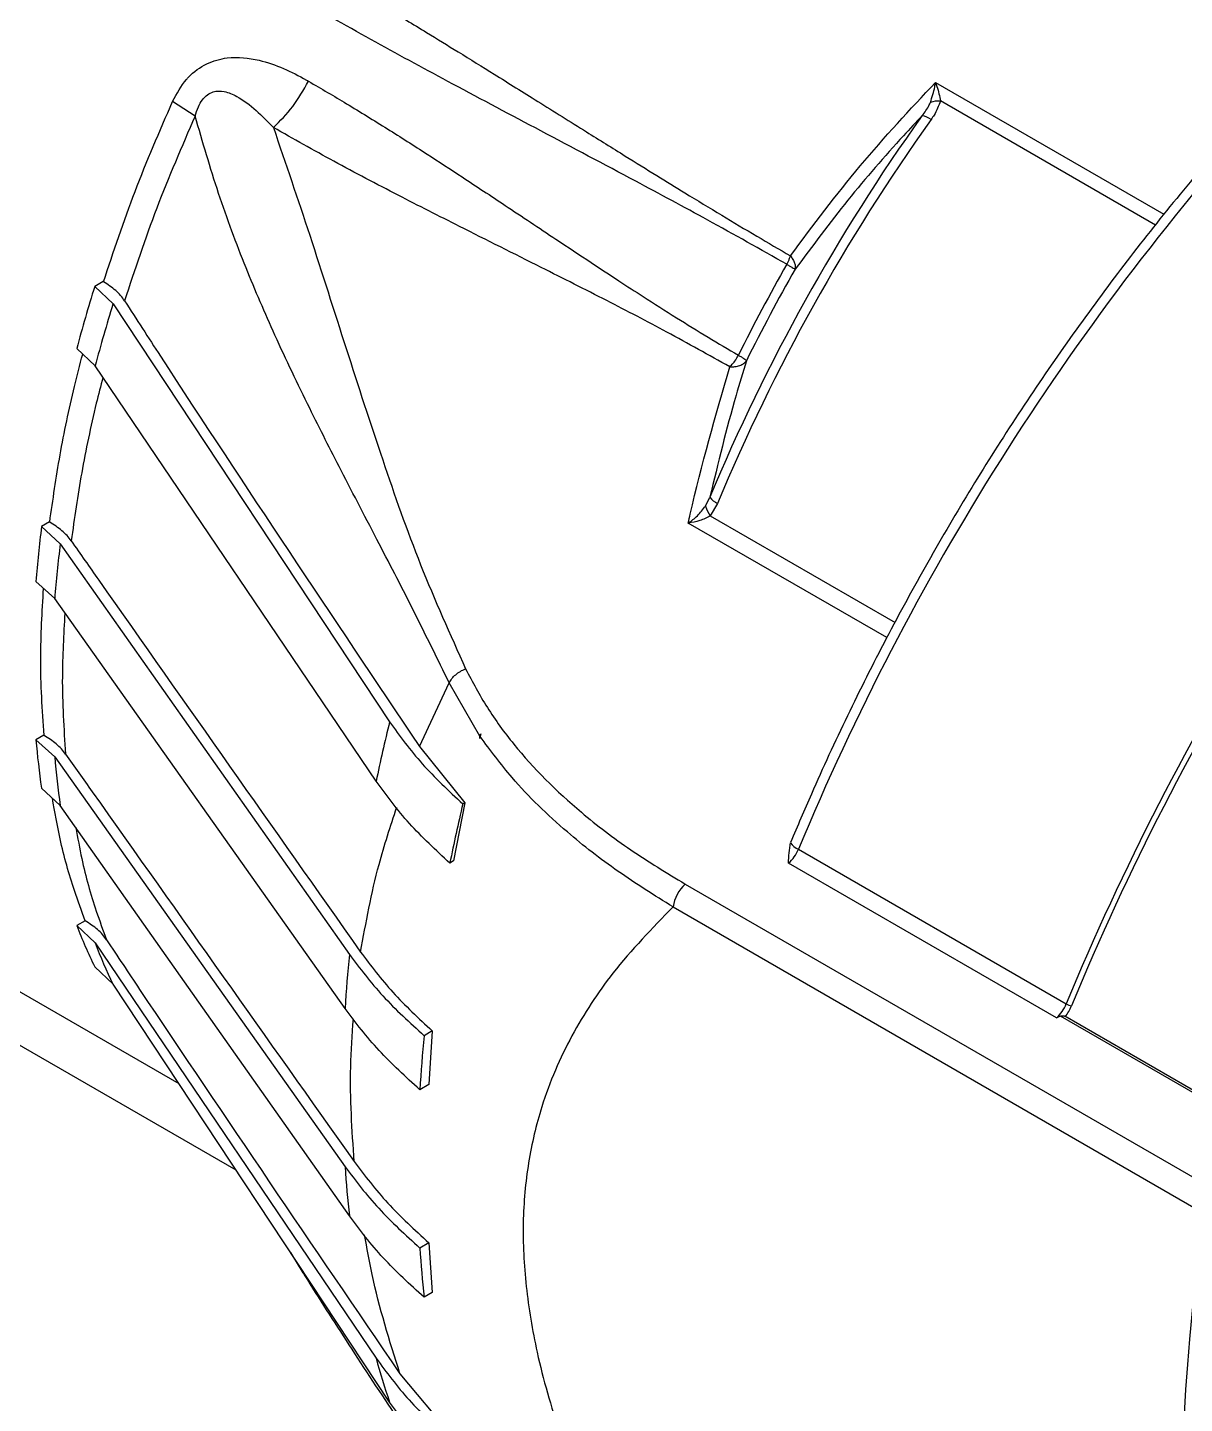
# Model space of a CAD drawing. Extents: x 12.3 to 108.7, y 1.1 to 80.4.
# Drawn here: x 23.586 to 26.51, y 57.139 to 60.617 of the extents above; entities that cross this region are included whole.
import ezdxf

# ---------------------------------------------------------------- set-up
doc = ezdxf.new("R2010")
doc.units = 0
doc.header["$MEASUREMENT"] = 0
doc.layers.add('OBJECT', color=7, linetype='CONTINUOUS')

msp = doc.modelspace()

# ---------------------------------------------------------------- linework, layer by layer
at = {"layer": 'OBJECT'}
for p, q in [((19.6045, 60.4665), (23.9685, 57.9472)), ((25.8805, 60.4784), (26.4579, 60.1451)), ((24.0097, 60.3934), (23.9527, 60.4301)), ((26.4364, 60.1176), (25.8929, 60.4314)), ((23.7775, 59.9747), (23.7559, 59.9623)), ((23.7781, 59.9743), (23.7775, 59.9747)), ((23.7559, 59.9623), (23.8022, 59.9182)), ((23.8022, 59.9182), (24.5011, 58.8619)), ((23.7571, 59.7615), (23.7105, 59.8054)), ((24.4671, 58.7116), (23.7571, 59.7615)), ((25.2998, 59.4075), (25.3104, 59.4298)), ((25.3299, 59.4141), (25.3115, 59.3826)), ((25.3115, 59.3826), (25.7784, 59.1131)), ((23.6415, 59.3671), (23.6215, 59.3556)), ((23.6215, 59.3556), (23.6689, 59.3121)), ((23.6422, 59.3667), (23.6415, 59.3671)), ((25.7575, 59.0747), (25.2558, 59.3643)), ((23.6689, 59.3121), (24.3994, 58.2741)), ((24.1133, 57.7284), (21.5067, 59.2331)), ((23.6548, 59.1733), (23.6074, 59.2168)), ((24.3885, 58.1371), (23.6548, 59.1733)), ((24.5767, 58.7996), (24.6517, 58.9601)), ((24.7294, 58.8258), (24.6517, 58.9601)), ((23.6272, 58.8281), (23.6074, 58.8167)), ((23.6279, 58.8277), (23.6272, 58.8281)), ((24.7289, 58.8197), (24.7294, 58.8258)), ((24.7301, 58.8247), (24.7289, 58.8197)), ((24.7321, 58.8313), (24.7301, 58.8247)), ((23.6074, 58.8167), (23.6548, 58.7732)), ((24.5767, 58.7996), (24.6911, 58.6571)), ((23.6548, 58.7732), (24.3885, 57.737)), ((23.6689, 58.6507), (23.6215, 58.6942)), ((24.3994, 57.6127), (23.6689, 58.6507)), ((24.6911, 58.6571), (24.6629, 58.5101)), ((24.6911, 58.6571), (24.6863, 58.6543)), ((24.6629, 58.5101), (24.6535, 58.5047)), ((25.5341, 58.5396), (26.211, 58.1488)), ((26.1867, 58.1134), (25.5095, 58.5043)), ((25.2482, 58.4517), (26.5858, 57.6795)), ((25.2175, 58.394), (26.555, 57.6218)), ((23.7315, 58.3592), (23.7105, 58.3471)), ((23.7105, 58.3471), (23.7571, 58.3032)), ((23.7322, 58.3588), (23.7315, 58.3592)), ((23.7571, 58.3032), (24.4671, 57.2533)), ((23.8022, 58.1985), (23.7559, 58.2426)), ((24.5011, 57.1423), (23.8022, 58.1985)), ((26.6451, 57.859), (26.1965, 58.118)), ((26.6501, 57.862), (26.2072, 58.1176)), ((24.6089, 58.0805), (24.5882, 58.0685)), ((24.6089, 58.0805), (24.6005, 57.945)), ((24.6005, 57.945), (24.5776, 57.9318)), ((24.6005, 57.5449), (24.5776, 57.5317)), ((24.6005, 57.5449), (24.6089, 57.4191)), ((24.2504, 57.5201), (24.2823, 57.4693)), ((24.6089, 57.4191), (24.5882, 57.4071)), ((24.5273, 57.2139), (24.6629, 57.0518))]:
    msp.add_line(p, q, dxfattribs=at)
for centre, radius, start, end in [((25.8897, 60.3676), 0.0638, 87.1253, 110.191), ((29.8418, 57.5419), 4.9089, 144.4729, 157.3819), ((31.6019, 56.015), 6.572, 138.0878, 157.40939), ((25.8339, 60.3332), 0.0625, 55.3031, 78.1832), ((29.8891, 57.5146), 4.9391, 144.4729, 157.3819), ((29.378, 57.8089), 4.4591, 150.2952, 153.6398), ((29.4254, 57.7814), 4.4895, 150.2952, 153.6398), ((27.4257, 58.8146), 3.8451, 162.634, 165.0677), ((27.4929, 58.7723), 3.8645, 162.7524, 165.1691), ((25.35, 59.4588), 0.0491, 216.3113, 245.8913), ((25.354, 59.4179), 0.0552, 190.8557, 219.7093), ((26.5318, 58.988), 2.9333, 172.8015, 175.5277), ((26.5979, 58.9448), 2.9519, 172.8519, 175.5596), ((28.9626, 57.7731), 4.5924, 166.2852, 168.2077), ((25.6218, 58.988), 2.0217, 184.8625, 188.3566), ((25.6878, 58.9448), 2.0401, 184.8249, 188.2889), ((29.2639, 57.5728), 4.7037, 166.7075, 168.5728), ((25.5486, 58.5766), 0.0397, 210.6727, 248.6203), ((25.4426, 58.5773), 0.099, 312.5071, 337.6151), ((25.3135, 58.3799), 0.0971, 132.2651, 171.6559), ((24.9279, 58.8145), 1.3041, 201.0063, 206.0112), ((24.9913, 58.7722), 1.3203, 200.8104, 205.756), ((28.0372, 57.9148), 3.6555, 174.3599, 176.5135), ((26.2335, 58.1882), 0.0453, 240.3572, 258.1545), ((28.3368, 57.7102), 3.7657, 174.5404, 176.6273), ((27.1236, 57.9148), 2.7409, 183.7195, 186.3289), ((27.4228, 57.7102), 2.8508, 183.5903, 186.1027), ((26.3621, 57.7732), 1.9651, 195.3431, 198.7289)]:
    msp.add_arc(centre, radius, start, end, dxfattribs=at)
for centre, major_axis, ratio, start_param, end_param in [((28.5061, 57.8047), (1.9122, 3.3704), 0.572334, 1.209387, 1.787517), ((28.5132, 57.8007), (1.9072, 3.3617), 0.572321, 1.209376, 1.787506), ((26.1756, 58.1541), (0.0295, 0.0522), 0.571474, 4.189119, 4.928399), ((26.1827, 58.1501), (0.0345, 0.0609), 0.572321, 4.475903, 4.929099), ((32.101, 59.9111), (3.9481, 6.9581), 0.572359, 2.203086, 2.500628)]:
    msp.add_ellipse(centre, major_axis=major_axis, ratio=ratio, start_param=start_param, end_param=end_param, dxfattribs=at)
for points, knots in [([(24.306, 60.7767), (24.336, 60.7593), (24.3982, 60.7231), (24.4944, 60.6656), (24.5872, 60.6093), (24.6783, 60.5533), (24.7718, 60.4952), (24.8799, 60.4277), (24.9902, 60.3587), (25.0906, 60.296), (25.1735, 60.2445), (25.2547, 60.1945), (25.3389, 60.1434), (25.4277, 60.0903), (25.4857, 60.0564), (25.5139, 60.0398)], [0, 0, 0, 0, 0.073897, 0.153267, 0.238114, 0.304225, 0.379778, 0.471149, 0.57355, 0.65492, 0.721371, 0.780168, 0.856935, 0.930211, 1, 1, 1, 1]), ([(25.5048, 60.0185), (25.4383, 60.0561), (25.3119, 60.1275), (25.1042, 60.239), (24.889, 60.3528), (24.6697, 60.4692), (24.4647, 60.58), (24.3352, 60.6537), (24.2698, 60.6909)], [0, 0, 0, 0, 0.1629018, 0.3098318, 0.5028293, 0.6821149, 0.8395287, 1, 1, 1, 1]), ([(23.9527, 60.4301), (23.9633, 60.45), (23.9751, 60.4721), (24.0046, 60.5042), (24.0382, 60.5288), (24.1009, 60.5454), (24.1892, 60.5354), (24.2551, 60.505), (24.2945, 60.4824), (24.2963, 60.4814)], [0, 0, 0, 0, 0.145706, 0.161853, 0.29586, 0.430972, 0.641293, 0.983628, 1, 1, 1, 1]), ([(24.0097, 60.3934), (24.0121, 60.4012), (24.0166, 60.4156), (24.0273, 60.4343), (24.0405, 60.4478), (24.0598, 60.4573), (24.0863, 60.4566), (24.1418, 60.4325), (24.1788, 60.3942), (24.2075, 60.3644)], [0, 0, 0, 0, 0.0740841, 0.1369976, 0.1937212, 0.250825, 0.3585746, 0.5009324, 1, 1, 1, 1]), ([(24.2075, 60.3644), (24.2245, 60.3812), (24.2584, 60.4149), (24.2837, 60.4592), (24.2963, 60.4814)], [0, 0, 0, 0, 0.5000003, 1, 1, 1, 1]), ([(24.2963, 60.4814), (24.3285, 60.4626), (24.3954, 60.4233), (24.4951, 60.3617), (24.5923, 60.2998), (24.6912, 60.2351), (24.7998, 60.1632), (24.9083, 60.0907), (25.0041, 60.0271), (25.0775, 59.9787), (25.1493, 59.932), (25.2244, 59.8844), (25.3046, 59.8348), (25.357, 59.8038), (25.3825, 59.7888)], [0, 0, 0, 0, 0.087014, 0.181124, 0.273134, 0.355344, 0.456284, 0.576026, 0.658624, 0.723749, 0.780408, 0.857781, 0.930974, 1, 1, 1, 1]), ([(25.5139, 60.0398), (25.5718, 60.1172), (25.6878, 60.2724), (25.8161, 60.4096), (25.8805, 60.4784)], [0, 0, 0, 0, 0.498681, 1, 1, 1, 1]), ([(25.8677, 60.4275), (25.872, 60.4408), (25.8775, 60.4575), (25.88, 60.4747), (25.8805, 60.4783), (25.8805, 60.4784)], [0, 0, 0, 0, 0.78717, 0.991474, 1, 1, 1, 1]), ([(25.8805, 60.4784), (25.8805, 60.4783), (25.8819, 60.4749), (25.888, 60.459), (25.8908, 60.4436), (25.8929, 60.4314)], [0, 0, 0, 0, 0.008535, 0.216274, 1, 1, 1, 1]), ([(23.7782, 59.9744), (23.8035, 60.0506), (23.8543, 60.2031), (23.9199, 60.3545), (23.9527, 60.4301)], [0, 0, 0, 0, 0.4999999, 1, 1, 1, 1]), ([(25.8467, 60.3944), (25.8534, 60.403), (25.8615, 60.4134), (25.8668, 60.4255), (25.8677, 60.4275)], [0, 0, 0, 0, 0.828661, 1, 1, 1, 1]), ([(25.8929, 60.4314), (25.8884, 60.4192), (25.8824, 60.403), (25.8721, 60.3883), (25.8695, 60.3846)], [0, 0, 0, 0, 0.747888, 1, 1, 1, 1]), ([(24.0097, 60.3934), (23.9761, 60.3158), (23.9089, 60.1607), (23.8572, 60.0045), (23.8314, 59.9263)], [0, 0, 0, 0, 0.5, 1, 1, 1, 1]), ([(24.6517, 58.9601), (24.6225, 59.0199), (24.5642, 59.1396), (24.4723, 59.3169), (24.3834, 59.4875), (24.2947, 59.6621), (24.2136, 59.8318), (24.1357, 60.0119), (24.0669, 60.1965), (24.0288, 60.3277), (24.0097, 60.3934)], [0, 0, 0, 0, 0.124845, 0.249784, 0.385615, 0.499943, 0.631954, 0.74986, 0.874809, 1, 1, 1, 1]), ([(26.6843, 60.4109), (26.6596, 60.3833), (26.588, 60.3033), (26.4724, 60.1655), (26.3395, 59.996), (26.2114, 59.8206), (26.0885, 59.6401), (25.9712, 59.4548), (25.86, 59.2655), (25.7551, 59.0728), (25.6569, 58.8772), (25.5772, 58.7049), (25.5318, 58.5979), (25.5146, 58.5572)], [0, 0, 0, 0, 0.051972, 0.150614, 0.249251, 0.347877, 0.446495, 0.545108, 0.643718, 0.742329, 0.840942, 0.93956, 1, 1, 1, 1]), ([(25.8467, 60.3944), (25.831, 60.3775), (25.767, 60.3086), (25.6574, 60.1828), (25.5698, 60.0651), (25.526, 60.0062)], [0, 0, 0, 0, 0.1394468, 0.5690819, 1, 1, 1, 1]), ([(24.2075, 60.3644), (24.2384, 60.2736), (24.3017, 60.0879), (24.3906, 59.8068), (24.4811, 59.5283), (24.5762, 59.2564), (24.6541, 59.0831), (24.6933, 58.9959)], [0, 0, 0, 0, 0.198032, 0.405338, 0.609469, 0.803446, 1, 1, 1, 1]), ([(25.3605, 59.7594), (25.3079, 59.7888), (25.2059, 59.8459), (25.0464, 59.9289), (24.8711, 60.0174), (24.6947, 60.1056), (24.5194, 60.1946), (24.3618, 60.2772), (24.2582, 60.3357), (24.2075, 60.3644)], [0, 0, 0, 0, 0.140091, 0.27181, 0.413599, 0.590148, 0.723186, 0.86437, 1, 1, 1, 1]), ([(25.5048, 60.0185), (25.5048, 60.0185), (25.506, 60.0207), (25.5084, 60.025), (25.5114, 60.0322), (25.5132, 60.0371), (25.5139, 60.0398), (25.5139, 60.0398)], [0, 0, 0, 0, 0.000101, 0.314742, 0.623576, 0.9999, 1, 1, 1, 1]), ([(25.5139, 60.0398), (25.5162, 60.0368), (25.5207, 60.0307), (25.5248, 60.0217), (25.5269, 60.0132), (25.5263, 60.0085), (25.526, 60.0061)], [0, 0, 0, 0, 0.249996, 0.500002, 0.749998, 1, 1, 1, 1]), ([(25.5048, 60.0185), (25.5075, 60.0169), (25.5128, 60.0139), (25.519, 60.0103), (25.5237, 60.0075), (25.5252, 60.0066), (25.526, 60.0061)], [0, 0, 0, 0, 0.2499935, 0.4999964, 0.7500007, 1, 1, 1, 1]), ([(23.8314, 59.9263), (23.8283, 59.9308), (23.8219, 59.9398), (23.8055, 59.9565), (23.7891, 59.9673), (23.7782, 59.9744)], [0, 0, 0, 0, 0.252923, 0.505858, 1, 1, 1, 1]), ([(23.8314, 59.9263), (23.8615, 59.8797), (24.1051, 59.503), (24.3564, 59.1281), (24.5767, 58.7996)], [0, 0, 0, 0, 0.123817, 1, 1, 1, 1]), ([(23.6422, 59.3667), (23.6503, 59.4231), (23.6666, 59.5359), (23.6965, 59.6783), (23.7185, 59.7639), (23.7256, 59.7912)], [0, 0, 0, 0, 0.405064, 0.810127, 1, 1, 1, 1]), ([(25.4028, 59.7747), (25.3939, 59.7456), (25.3589, 59.6307), (25.3312, 59.5157), (25.3104, 59.4298)], [0, 0, 0, 0, 0.253585, 1, 1, 1, 1]), ([(25.3605, 59.7594), (25.3651, 59.7594), (25.3741, 59.7594), (25.3861, 59.7625), (25.3962, 59.7674), (25.4006, 59.7723), (25.4028, 59.7747)], [0, 0, 0, 0, 0.249994, 0.499996, 0.749998, 1, 1, 1, 1]), ([(25.3606, 59.7594), (25.3606, 59.7594), (25.3636, 59.7622), (25.3697, 59.7684), (25.377, 59.7787), (25.3811, 59.7858), (25.3825, 59.7887), (25.3825, 59.7887)], [0, 0, 0, 0, 0.0000652, 0.3550705, 0.7356526, 0.9999362, 1, 1, 1, 1]), ([(25.3825, 59.7887), (25.3852, 59.7872), (25.3905, 59.7841), (25.3965, 59.7801), (25.4009, 59.7769), (25.4022, 59.7755), (25.4028, 59.7748)], [0, 0, 0, 0, 0.249993, 0.499996, 0.749999, 1, 1, 1, 1]), ([(23.7766, 59.7328), (23.771, 59.7109), (23.7502, 59.6299), (23.7212, 59.4911), (23.7048, 59.3766), (23.6966, 59.3194)], [0, 0, 0, 0, 0.1560937, 0.5780469, 1, 1, 1, 1]), ([(25.2558, 59.3643), (25.2576, 59.3719), (25.287, 59.5036), (25.3249, 59.6353), (25.3605, 59.7594)], [0, 0, 0, 0, 0.0578891, 1, 1, 1, 1]), ([(25.2558, 59.3643), (25.256, 59.3644), (25.2639, 59.3698), (25.2802, 59.3826), (25.2931, 59.399), (25.2998, 59.4075)], [0, 0, 0, 0, 0.007313, 0.483883, 1, 1, 1, 1]), ([(25.3115, 59.3826), (25.3029, 59.3782), (25.2864, 59.3696), (25.2659, 59.3656), (25.256, 59.3643), (25.2558, 59.3643)], [0, 0, 0, 0, 0.514647, 0.992682, 1, 1, 1, 1]), ([(23.6966, 59.3194), (23.6932, 59.3238), (23.6864, 59.3327), (23.6695, 59.3491), (23.6531, 59.3598), (23.6422, 59.3668)], [0, 0, 0, 0, 0.253944, 0.507889, 1, 1, 1, 1]), ([(23.6966, 59.3194), (23.7197, 59.2863), (23.963, 58.9397), (24.2071, 58.5933), (24.4279, 58.2799)], [0, 0, 0, 0, 0.095332, 1, 1, 1, 1]), ([(23.6279, 58.8277), (23.6236, 58.892), (23.6158, 59.0114), (23.6232, 59.1398), (23.6267, 59.1991)], [0, 0, 0, 0, 0.537725, 1, 1, 1, 1]), ([(23.6806, 59.137), (23.6775, 59.0827), (23.6705, 58.9594), (23.6781, 58.8446), (23.6823, 58.7804)], [0, 0, 0, 0, 0.44058, 1, 1, 1, 1]), ([(24.6517, 58.9601), (24.6538, 58.9638), (24.6579, 58.9712), (24.6678, 58.9813), (24.6797, 58.99), (24.6888, 58.9939), (24.6933, 58.9959)], [0, 0, 0, 0, 0.25, 0.499999, 0.749997, 1, 1, 1, 1]), ([(24.6933, 58.9959), (24.7107, 58.9629), (24.7456, 58.8968), (24.8372, 58.772), (24.9583, 58.6508), (25.1088, 58.5362), (25.2017, 58.4799), (25.2482, 58.4517)], [0, 0, 0, 0, 0.1508799, 0.3017788, 0.6118069, 0.8052853, 1, 1, 1, 1]), ([(24.5011, 58.8619), (24.5271, 58.8261), (24.5794, 58.7541), (24.6505, 58.6877), (24.6863, 58.6543)], [0, 0, 0, 0, 0.497249, 1, 1, 1, 1]), ([(23.6823, 58.7804), (23.6789, 58.7848), (23.6721, 58.7937), (23.6552, 58.8101), (23.6387, 58.8207), (23.6279, 58.8277)], [0, 0, 0, 0, 0.25404, 0.508079, 1, 1, 1, 1]), ([(24.7294, 58.8258), (24.7295, 58.8266), (24.7297, 58.8281), (24.7306, 58.83), (24.7315, 58.8309), (24.732, 58.8312), (24.7321, 58.8313)], [0, 0, 0, 0, 0.321733, 0.645677, 0.931731, 1, 1, 1, 1]), ([(25.2175, 58.394), (25.1703, 58.4233), (25.0757, 58.4822), (24.9377, 58.5903), (24.8197, 58.7039), (24.7561, 58.7896), (24.7301, 58.8247)], [0, 0, 0, 0, 0.242263, 0.485939, 0.789784, 1, 1, 1, 1]), ([(23.6823, 58.7804), (23.7048, 58.7487), (23.9477, 58.4052), (24.191, 58.0617), (24.4117, 57.75)], [0, 0, 0, 0, 0.09238, 1, 1, 1, 1]), ([(24.6535, 58.5047), (24.618, 58.5376), (24.5465, 58.6038), (24.4937, 58.6755), (24.4671, 58.7116)], [0, 0, 0, 0, 0.497315, 1, 1, 1, 1]), ([(23.7322, 58.3588), (23.7228, 58.384), (23.6985, 58.4501), (23.6694, 58.5527), (23.6552, 58.6343), (23.6491, 58.6689)], [0, 0, 0, 0, 0.262072, 0.686505, 1, 1, 1, 1]), ([(24.4279, 58.2799), (24.4414, 58.3542), (24.4639, 58.4781), (24.5033, 58.5979), (24.5191, 58.6458)], [0, 0, 0, 0, 0.599743, 1, 1, 1, 1]), ([(23.7085, 58.5945), (23.7131, 58.5682), (23.7262, 58.4943), (23.7531, 58.4005), (23.777, 58.335), (23.7858, 58.311)], [0, 0, 0, 0, 0.25922, 0.72918, 1, 1, 1, 1]), ([(25.5095, 58.5043), (25.5095, 58.5044), (25.5091, 58.5215), (25.5118, 58.539), (25.5144, 58.5563)], [0, 0, 0, 0, 0.004308, 1, 1, 1, 1]), ([(25.2175, 58.394), (25.1648, 58.3399), (25.0688, 58.2413), (24.9578, 58.0715), (24.8873, 57.9097), (24.8492, 57.749), (24.8352, 57.5969), (24.843, 57.4356), (24.8729, 57.2568), (24.9285, 57.0626), (25.009, 56.8574), (25.1055, 56.6549), (25.1802, 56.5233), (25.2175, 56.4575)], [0, 0, 0, 0, 0.128108, 0.233833, 0.339418, 0.414185, 0.488923, 0.563852, 0.638803, 0.729469, 0.820219, 0.910089, 1, 1, 1, 1]), ([(23.7858, 58.311), (23.7826, 58.3155), (23.7761, 58.3244), (23.7595, 58.341), (23.743, 58.3517), (23.7322, 58.3588)], [0, 0, 0, 0, 0.253293, 0.506591, 1, 1, 1, 1]), ([(23.7858, 58.311), (23.8136, 58.2692), (24.0576, 57.9028), (24.3067, 57.5375), (24.5273, 57.2139)], [0, 0, 0, 0, 0.11412, 1, 1, 1, 1]), ([(24.3994, 58.2741), (24.4262, 58.2386), (24.4801, 58.1673), (24.552, 58.1016), (24.5882, 58.0685)], [0, 0, 0, 0, 0.497452, 1, 1, 1, 1]), ([(24.4279, 58.2799), (24.4538, 58.2455), (24.5058, 58.1766), (24.5744, 58.1126), (24.6089, 58.0805)], [0, 0, 0, 0, 0.497692, 1, 1, 1, 1]), ([(24.5776, 57.9318), (24.5418, 57.9645), (24.4698, 58.0302), (24.4157, 58.1013), (24.3885, 58.1371)], [0, 0, 0, 0, 0.497472, 1, 1, 1, 1]), ([(24.4117, 57.75), (24.4063, 57.83), (24.3981, 57.9509), (24.4067, 58.0707), (24.4096, 58.1112)], [0, 0, 0, 0, 0.662, 1, 1, 1, 1]), ([(26.1965, 58.118), (26.1946, 58.1171), (26.1914, 58.1156), (26.1881, 58.1141), (26.1867, 58.1134), (26.1867, 58.1134)], [0, 0, 0, 0, 0.578355, 0.972028, 1, 1, 1, 1]), ([(26.1965, 58.118), (26.1976, 58.1184), (26.2003, 58.1191), (26.2039, 58.1188), (26.2064, 58.1182), (26.2071, 58.1177), (26.2072, 58.1176)], [0, 0, 0, 0, 0.31257, 0.693012, 0.935795, 1, 1, 1, 1]), ([(24.4117, 57.75), (24.4386, 57.7146), (24.4926, 57.6435), (24.5644, 57.5779), (24.6005, 57.5449)], [0, 0, 0, 0, 0.4974901, 1, 1, 1, 1]), ([(24.3885, 57.737), (24.4154, 57.7016), (24.4695, 57.6304), (24.5414, 57.5647), (24.5776, 57.5317)], [0, 0, 0, 0, 0.497473, 1, 1, 1, 1]), ([(24.5882, 57.4071), (24.5524, 57.4398), (24.4805, 57.5056), (24.4265, 57.5769), (24.3994, 57.6127)], [0, 0, 0, 0, 0.497451, 1, 1, 1, 1]), ([(24.5273, 57.2139), (24.5011, 57.2974), (24.4645, 57.4138), (24.4438, 57.5317), (24.438, 57.565)], [0, 0, 0, 0, 0.7171056, 1, 1, 1, 1]), ([(24.2508, 57.5203), (24.2669, 57.4941), (24.3183, 57.4107), (24.4147, 57.2614), (24.5335, 57.0801), (24.6126, 56.9654), (24.6517, 56.9088)], [0, 0, 0, 0, 0.129296, 0.411578, 0.709672, 1, 1, 1, 1]), ([(24.4671, 57.2533), (24.4934, 57.2176), (24.5462, 57.1458), (24.6176, 57.0796), (24.6535, 57.0464)], [0, 0, 0, 0, 0.49732, 1, 1, 1, 1]), ([(24.6863, 56.9346), (24.6509, 56.9677), (24.5797, 57.0341), (24.5274, 57.1061), (24.5011, 57.1423)], [0, 0, 0, 0, 0.497242, 1, 1, 1, 1])]:
    msp.add_open_spline(points, degree=3, knots=knots, dxfattribs=at)

doc.saveas('drawing.dxf')
